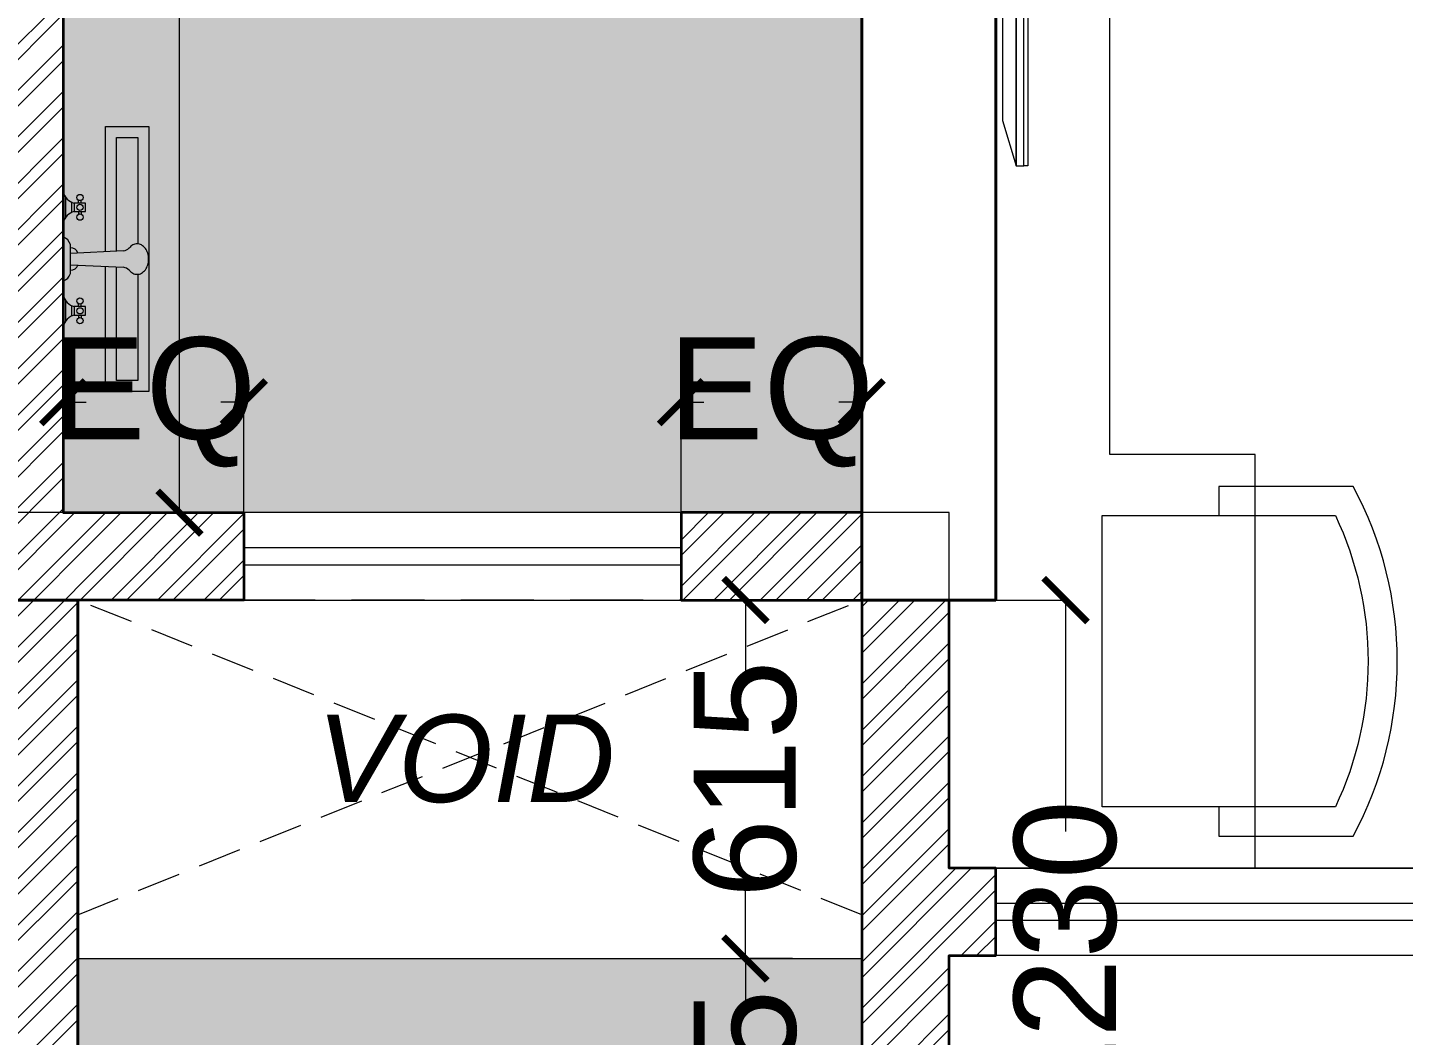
# Model space of a CAD drawing. Header units: millimetres. Extents: x 69529 to 85301, y 41669 to 59279.
# Drawn here: x 80278 to 82639, y 50037 to 51766 of the extents above; entities that cross this region are included whole.
import ezdxf

# ---------------------------------------------------------------- set-up
doc = ezdxf.new("R2010")
doc.units = ezdxf.units.MM
doc.linetypes.add('( Hidden )', pattern=[0.375, 0.25, -0.125])
doc.linetypes.add('DASH', pattern=[1, 0.5, -0.5])
for name, color, linetype, lineweight, true_color in [('DA_BUILDING LINE', 7, 'Continuous', 9, 0xdb0000), ('DA_DIMENSION', 7, 'Continuous', 5, 0x474747), ('DA_FURNITURE', 7, 'Continuous', 5, 0x666666), ('DA_FURNITURE HIDDEN', 7, 'Continuous', 5, 0x666666), ('DA_HATCH', 7, 'Continuous', 5, 0x545454)]:
    doc.layers.add(name, color=color, linetype=linetype, lineweight=lineweight, true_color=true_color)
for name, color, linetype, lineweight in [('DA_CARPET AREA RERA', 30, 'Continuous', 9), ('DA_COLUMN', 40, 'Continuous', 40), ('DA_DOTTED LINES', 8, 'DASH', 5), ('DA_LINE', 155, 'Continuous', 9), ('DA_SUNK HATCH', 251, 'Continuous', 0), ('DA_TEXT IN SQ.FT', 193, 'Continuous', 9), ('DA_WALL', 7, 'Continuous', 35), ('DA_WINDOW', 4, 'Continuous', 9)]:
    doc.layers.add(name, color=color, linetype=linetype, lineweight=lineweight)
doc.styles.add('MtXpl_Arial', font='ArialItalic.ttf')
doc.styles.get("Standard").update_dxf_attribs({"font": 'Arial.ttf'})
doc.dimstyles.get("Standard").update_dxf_attribs({"dimtxt": 0.18, "dimasz": 0.18, "dimexe": 0.18, "dimexo": 0.0625, "dimgap": 0.09, "dimtad": 0, "dimtih": 1, "dimtoh": 1, "dimdec": 4, "dimzin": 0, "dimdsep": 46, "dimtxsty": 'Standard', "dimcen": 0.09, "dimadec": 0, "dimazin": 0, "dimtfac": 1, "dimtdec": 4, "dimtofl": 0, "dimtmove": 0, "dimatfit": 3, "dimfxl": 1, "dimtolj": 1, "dimtzin": 0, "dimarcsym": 0})

# ---------------------------------------------------------------- blocks, each defined once
blk = doc.blocks.new('tap')
at = {"layer": 'DA_FURNITURE'}
for p, q in [((-0.1835, -0.2062), (-0.1835, -0.1402)), ((-0.1835, -0.2062), (-0.1835, -0.1402)), ((-0.1775, -0.1944), (-0.1775, -0.1519)), ((-0.1775, -0.1944), (-0.1775, -0.1519)), ((-0.1655, -0.1616), (-0.1655, -0.1845)), ((-0.1655, -0.1616), (-0.1655, -0.1845)), ((-0.1355, -0.1642), (-0.1595, -0.1642)), ((-0.1595, -0.1642), (-0.1595, -0.1822)), ((-0.1355, -0.1642), (-0.1595, -0.1642)), ((-0.1595, -0.1642), (-0.1595, -0.1822)), ((-0.1505, -0.1642), (-0.1505, -0.1582)), ((-0.1505, -0.1642), (-0.1505, -0.1582)), ((-0.1445, -0.1642), (-0.1445, -0.1582)), ((-0.1445, -0.1642), (-0.1445, -0.1582)), ((-0.1355, -0.1822), (-0.1355, -0.1642)), ((-0.1355, -0.1822), (-0.1355, -0.1642)), ((-0.1595, -0.1822), (-0.1355, -0.1822)), ((-0.1595, -0.1822), (-0.1355, -0.1822)), ((-0.1505, -0.1822), (-0.1505, -0.1882)), ((-0.1505, -0.1822), (-0.1505, -0.1882)), ((-0.1445, -0.1822), (-0.1445, -0.1882)), ((-0.1445, -0.1822), (-0.1445, -0.1882)), ((-0.1835, -0.331), (-0.1835, -0.2374)), ((-0.1835, -0.331), (-0.1835, -0.2374)), ((-0.1679, -0.3154), (-0.1679, -0.253)), ((-0.1679, -0.3154), (-0.1679, -0.253)), ((-0.0541, -0.2665), (-0.1679, -0.2721)), ((-0.0541, -0.2665), (-0.1679, -0.2721)), ((-0.1679, -0.2962), (-0.0541, -0.3018)), ((-0.1679, -0.2962), (-0.0541, -0.3018)), ((-0.1835, -0.4282), (-0.1835, -0.3622)), ((-0.1835, -0.4282), (-0.1835, -0.3622)), ((-0.1775, -0.4164), (-0.1775, -0.3739)), ((-0.1775, -0.4164), (-0.1775, -0.3739)), ((-0.1505, -0.3862), (-0.1505, -0.3802)), ((-0.1505, -0.3862), (-0.1505, -0.3802)), ((-0.1445, -0.3862), (-0.1445, -0.3802)), ((-0.1445, -0.3862), (-0.1445, -0.3802)), ((-0.1655, -0.3836), (-0.1655, -0.4065)), ((-0.1655, -0.3836), (-0.1655, -0.4065)), ((-0.1355, -0.3862), (-0.1595, -0.3862)), ((-0.1595, -0.3862), (-0.1595, -0.4042)), ((-0.1355, -0.3862), (-0.1595, -0.3862)), ((-0.1595, -0.3862), (-0.1595, -0.4042)), ((-0.1595, -0.4042), (-0.1355, -0.4042)), ((-0.1595, -0.4042), (-0.1355, -0.4042)), ((-0.1505, -0.4042), (-0.1505, -0.4102)), ((-0.1505, -0.4042), (-0.1505, -0.4102)), ((-0.1445, -0.4042), (-0.1445, -0.4102)), ((-0.1445, -0.4042), (-0.1445, -0.4102)), ((-0.1355, -0.4042), (-0.1355, -0.3862)), ((-0.1355, -0.4042), (-0.1355, -0.3862))]:
    blk.add_line(p, q, dxfattribs=at)
for points in [[(-0.0928, -0.2684), (-0.0928, 0), (0, 0), (0, -0.5683), (-0.0928, -0.5683), (-0.0928, -0.2999)], [(-0.0692, -0.2672), (-0.0692, -0.0237), (-0.0236, -0.0237), (-0.0236, -0.2515)], [(-0.0236, -0.3169), (-0.0236, -0.5446), (-0.0692, -0.5446), (-0.0692, -0.3011)]]:
    blk.add_lwpolyline(points, dxfattribs=at)
for centre in [(-0.1475, -0.1522), (-0.1475, -0.1522), (-0.1475, -0.1732), (-0.1475, -0.1732), (-0.1475, -0.1942), (-0.1475, -0.1942), (-0.1475, -0.3742), (-0.1475, -0.3742), (-0.1475, -0.3952), (-0.1475, -0.3952), (-0.1475, -0.4162), (-0.1475, -0.4162)]:
    blk.add_circle(centre, 0.00671, dxfattribs=at)
for centre, radius, start, end in [((-0.1505, -0.1312), 0.0342, 195.2551, 254.7449), ((-0.1505, -0.1312), 0.0342, 195.2551, 254.7449), ((-0.1505, -0.2152), 0.0342, 105.2551, 164.7449), ((-0.1505, -0.2152), 0.0342, 105.2551, 164.7449), ((-0.1899, -0.2593), 0.0229, 16.1502, 73.8498), ((-0.1899, -0.2593), 0.0229, 16.1502, 73.8498), ((-0.1674, -0.2766), 0.0165, 18.5395, 91.7649), ((-0.1674, -0.2766), 0.0165, 18.5395, 91.7649), ((-0.0581, -0.2424), 0.0244, 279.6247, 312.4678), ((-0.0581, -0.2424), 0.0244, 279.6247, 312.4678), ((-0.0209, -0.2769), 0.0265, 119.848, 141.5659), ((-0.0209, -0.2769), 0.0265, 119.848, 141.5659), ((-0.0247, -0.2702), 0.0188, 90, 119.848), ((-0.0247, -0.2702), 0.0188, 90, 119.848), ((-0.0247, -0.2702), 0.0188, 60.152, 90), ((-0.0247, -0.2702), 0.0188, 60.152, 90), ((-0.0286, -0.2769), 0.0265, 35.8238, 60.152), ((-0.0286, -0.2769), 0.0265, 35.8238, 60.152), ((-0.0346, -0.2813), 0.034, 16.6468, 35.8238), ((-0.0346, -0.2813), 0.034, 16.6468, 35.8238), ((-0.0442, -0.2842), 0.044, 0, 16.6468), ((-0.0442, -0.2842), 0.044, 0, 16.6468), ((-0.0442, -0.2842), 0.044, 343.3532, 360), ((-0.0442, -0.2842), 0.044, 343.3532, 360), ((-0.1899, -0.309), 0.0229, 286.1502, 343.8498), ((-0.1899, -0.309), 0.0229, 286.1502, 343.8498), ((-0.1674, -0.2917), 0.0165, 268.2351, 341.4605), ((-0.1674, -0.2917), 0.0165, 268.2351, 341.4605), ((-0.0581, -0.3259), 0.0244, 47.5322, 80.3753), ((-0.0581, -0.3259), 0.0244, 47.5322, 80.3753), ((-0.0209, -0.2914), 0.0265, 218.4341, 240.152), ((-0.0209, -0.2914), 0.0265, 218.4341, 240.152), ((-0.0247, -0.2981), 0.0188, 240.152, 270), ((-0.0247, -0.2981), 0.0188, 240.152, 270), ((-0.0247, -0.2981), 0.0188, 270, 299.848), ((-0.0247, -0.2981), 0.0188, 270, 299.848), ((-0.0286, -0.2914), 0.0265, 299.848, 324.1762), ((-0.0286, -0.2914), 0.0265, 299.848, 324.1762), ((-0.0346, -0.287), 0.034, 324.1762, 343.3532), ((-0.0346, -0.287), 0.034, 324.1762, 343.3532), ((-0.1505, -0.3532), 0.0342, 195.2551, 254.7449), ((-0.1505, -0.3532), 0.0342, 195.2551, 254.7449), ((-0.1505, -0.4372), 0.0342, 105.2551, 164.7449), ((-0.1505, -0.4372), 0.0342, 105.2551, 164.7449)]:
    blk.add_arc(centre, radius, start, end, dxfattribs=at)
blk = doc.blocks.new('nftujfuk')
at = {"layer": 'DA_FURNITURE', "ltscale": 5, "elevation": 0}
for points in [[(3568.3786, 921.4537), (3568.3704, 921.4537), (3568.3704, 920.0761), (3568.3786, 920.0761)], [(3568.3786, 921.4537), (3568.3949, 921.4537), (3568.3949, 920.0761), (3568.3786, 920.0761)], [(3568.4245, 921.356), (3568.4245, 920.1738), (3568.3949, 920.0761), (3568.3949, 921.4537)]]:
    blk.add_lwpolyline(points, close=True, dxfattribs=at)
at = {"layer": 'DA_FURNITURE'}
for start, end in [(95.9312, 264.0688), (286.0862, 73.9138)]:
    blk.add_arc((3568.3851, 920.7649), 0.1421, start, end, dxfattribs=at)
blk = doc.blocks.new('_ArchTick')
at = {"color": 0, "linetype": 'ByBlock', "const_width": 0.15}
blk.add_lwpolyline([(-0.5, -0.5), (0.5, 0.5)], dxfattribs=at)
blk = doc.blocks.new('*D198')
at = {"layer": 'DA_DIMENSION', "transparency": 16777216}
for p, q in [((-19183.5, 91111.5), (-18983.7, 91111.5)), ((-18983.9, 91111.5), (-18983.9, 90714.3)), ((-18983.9, 89881.5), (-18983.9, 90278.7)), ((-19183.5, 89881.5), (-18983.7, 89881.5))]:
    blk.add_line(p, q, dxfattribs=at)
at = {"layer": 'Defpoints', "color": 0, "transparency": 16777216}
for p in [(-19183.6, 91111.5), (-19183.6, 89881.5), (-18983.9, 89881.5)]:
    blk.add_point(p, dxfattribs=at)
at = {"layer": 'DA_DIMENSION', "transparency": 16777216, "xscale": 75, "yscale": 75, "zscale": 75}
for p, rotation in [((-18983.9, 91111.5), 90), ((-18983.9, 89881.5), 270)]:
    blk.add_blockref('_ArchTick', p, dxfattribs=dict(at, rotation=rotation))
at = {"layer": 'DA_DIMENSION', "color": 7, "transparency": 16777216, "insert": (-18983.9, 90496.5), "char_height": 175, "attachment_point": 5, "rotation": 90}
blk.add_mtext('\\A1;1230', dxfattribs=at)
blk = doc.blocks.new('*D199')
at = {"layer": 'DA_DIMENSION', "transparency": 16777216}
for p, q in [((-19452.2, 91111.5), (-19533.3, 91111.5)), ((-19533.1, 91111.5), (-19533.1, 90966.3)), ((-19533.1, 90496.5), (-19533.1, 90641.7)), ((-19452.2, 90496.5), (-19533.3, 90496.5))]:
    blk.add_line(p, q, dxfattribs=at)
at = {"layer": 'Defpoints', "color": 0, "transparency": 16777216}
for p in [(-19452.1, 91111.5), (-19533.1, 90496.5), (-19452.1, 90496.5)]:
    blk.add_point(p, dxfattribs=at)
at = {"layer": 'DA_DIMENSION', "transparency": 16777216, "xscale": 75, "yscale": 75, "zscale": 75}
for p, rotation in [((-19533.1, 91111.5), 90), ((-19533.1, 90496.5), 270)]:
    blk.add_blockref('_ArchTick', p, dxfattribs=dict(at, rotation=rotation))
at = {"layer": 'DA_DIMENSION', "color": 7, "transparency": 16777216, "insert": (-19533.1, 90804), "char_height": 175, "attachment_point": 5, "rotation": 90}
blk.add_mtext('\\A1;615', dxfattribs=at)
blk = doc.blocks.new('*D203')
at = {"layer": 'DA_DIMENSION', "transparency": 16777216}
for p, q in [((-19452.2, 90496.5), (-19533.3, 90496.5)), ((-19533.1, 90496.5), (-19533.1, 90401.8)), ((-19533.1, 89981.5), (-19533.1, 90076.3)), ((-19572.1, 89981.5), (-19532.9, 89981.5))]:
    blk.add_line(p, q, dxfattribs=at)
at = {"layer": 'Defpoints', "color": 0, "transparency": 16777216}
for p in [(-19452.1, 90496.5), (-19572.1, 89981.5), (-19533.1, 89981.5)]:
    blk.add_point(p, dxfattribs=at)
at = {"layer": 'DA_DIMENSION', "transparency": 16777216, "xscale": 75, "yscale": 75, "zscale": 75}
for p, rotation in [((-19533.1, 90496.5), 90), ((-19533.1, 89981.5), 270)]:
    blk.add_blockref('_ArchTick', p, dxfattribs=dict(at, rotation=rotation))
at = {"layer": 'DA_DIMENSION', "color": 7, "transparency": 16777216, "insert": (-19533.1, 90239), "char_height": 175, "attachment_point": 5, "rotation": 90}
blk.add_mtext('\\A1;515', dxfattribs=at)
blk = doc.blocks.new('*D208')
at = {"layer": 'DA_DIMENSION', "transparency": 16777216}
for p, q in [((-20703.6, 91261.6), (-20703.6, 91451.1)), ((-20703.6, 91450.9), (-20664.2, 91450.9)), ((-20393.6, 91450.9), (-20433, 91450.9)), ((-20393.6, 91261.6), (-20393.6, 91451.1))]:
    blk.add_line(p, q, dxfattribs=at)
at = {"layer": 'Defpoints', "color": 0, "transparency": 16777216}
for p in [(-20393.6, 91450.9), (-20703.6, 91261.5), (-20393.6, 91261.5)]:
    blk.add_point(p, dxfattribs=at)
at = {"layer": 'DA_DIMENSION', "transparency": 16777216, "xscale": 75, "yscale": 75, "zscale": 75, "rotation": 180}
blk.add_blockref('_ArchTick', (-20703.6, 91450.9), dxfattribs=at)
at = {"layer": 'DA_DIMENSION', "transparency": 16777216, "xscale": 75, "yscale": 75, "zscale": 75}
blk.add_blockref('_ArchTick', (-20393.6, 91450.9), dxfattribs=at)
at = {"layer": 'DA_DIMENSION', "color": 7, "transparency": 16777216, "insert": (-20548.6, 91450.9), "char_height": 175, "attachment_point": 5}
blk.add_mtext('\\A1;EQ', dxfattribs=at)
blk = doc.blocks.new('*D209')
at = {"layer": 'DA_DIMENSION', "transparency": 16777216}
for p, q in [((-19643.6, 91261.6), (-19643.6, 91451.1)), ((-19643.6, 91450.9), (-19604.2, 91450.9)), ((-19333.6, 91450.9), (-19373, 91450.9)), ((-19333.6, 91261.6), (-19333.6, 91451.1))]:
    blk.add_line(p, q, dxfattribs=at)
at = {"layer": 'Defpoints', "color": 0, "transparency": 16777216}
for p in [(-19333.6, 91450.9), (-19643.6, 91261.5), (-19333.6, 91261.5)]:
    blk.add_point(p, dxfattribs=at)
at = {"layer": 'DA_DIMENSION', "transparency": 16777216, "xscale": 75, "yscale": 75, "zscale": 75, "rotation": 180}
blk.add_blockref('_ArchTick', (-19643.6, 91450.9), dxfattribs=at)
at = {"layer": 'DA_DIMENSION', "transparency": 16777216, "xscale": 75, "yscale": 75, "zscale": 75}
blk.add_blockref('_ArchTick', (-19333.6, 91450.9), dxfattribs=at)
at = {"layer": 'DA_DIMENSION', "color": 7, "transparency": 16777216, "insert": (-19488.6, 91450.9), "char_height": 175, "attachment_point": 5}
blk.add_mtext('\\A1;EQ', dxfattribs=at)
blk = doc.blocks.new('*D174')
at = {"layer": 'DA_DIMENSION', "transparency": 16777216}
for p, q in [((-20703.5, 93711.5), (-20503.9, 93711.5)), ((-20504, 93711.5), (-20504, 92707.5)), ((-20504, 91261.5), (-20504, 92265.5)), ((-20703.5, 91261.5), (-20503.9, 91261.5))]:
    blk.add_line(p, q, dxfattribs=at)
at = {"layer": 'Defpoints', "color": 0, "transparency": 16777216}
for p in [(-20703.6, 93711.5), (-20703.6, 91261.5), (-20504, 91261.5)]:
    blk.add_point(p, dxfattribs=at)
at = {"layer": 'DA_DIMENSION', "transparency": 16777216, "xscale": 75, "yscale": 75, "zscale": 75}
for p, rotation in [((-20504, 93711.5), 90), ((-20504, 91261.5), 270)]:
    blk.add_blockref('_ArchTick', p, dxfattribs=dict(at, rotation=rotation))
at = {"layer": 'DA_DIMENSION', "color": 7, "transparency": 16777216, "insert": (-20504, 92486.5), "char_height": 175, "attachment_point": 5, "rotation": 90}
blk.add_mtext('\\A1;2450', dxfattribs=at)
blk = doc.blocks.new('fsdaafdh')
at = {"layer": 'DA_DIMENSION'}
for base, p1, p2, picture, middle in [((-20504.03029, 91261.52535), (-20703.59418, 93711.52535), (-20703.59418, 91261.52535), '*D174', (-20504.03029, 92486.52535)), ((-19533.11271, 90496.52535), (-19452.12951, 91111.52535), (-19452.13647, 90496.52535), '*D199', (-19533.11271, 90804.02535)), ((-18983.86034, 89881.52535), (-19183.59418, 91111.52535), (-19183.59418, 89881.52535), '*D198', (-18983.86034, 90496.52535)), ((-19533.11271, 89981.52535), (-19452.13647, 90496.52535), (-19572.12951, 89981.52535), '*D203', (-19533.11271, 90239.02535))]:
    dim = blk.add_linear_dim(base=base, p1=p1, p2=p2, angle=90, dimstyle='Standard', dxfattribs=at)
    dim.commit()
    dim.dimension.update_dxf_attribs({"geometry": picture, "text_midpoint": middle})
for base, p1, p2, picture, middle in [((-20393.59418, 91450.88638), (-20703.59418, 91261.52535), (-20393.59418, 91261.52535), '*D208', (-20548.59418, 91450.88638)), ((-19333.59418, 91450.88638), (-19643.59418, 91261.52535), (-19333.59418, 91261.52535), '*D209', (-19488.59418, 91450.88638))]:
    dim = blk.add_linear_dim(base=base, p1=p1, p2=p2, text='EQ', dimstyle='Standard', dxfattribs=at)
    dim.commit()
    dim.dimension.update_dxf_attribs({"geometry": picture, "text_midpoint": middle})

msp = doc.modelspace()

# ---------------------------------------------------------------- hatches: boundary and pattern name
at = {"layer": 'DA_HATCH'}
h = msp.add_hatch(dxfattribs=at)
h.set_pattern_fill('ANSI32', color=256, scale=150)
h.set_pattern_definition([(45, (101042.82, -215688.83), (-39.774756, 39.774756), []), (45, (101069.34, -215688.83), (-39.774756, 39.774756), [])])
h.paths.add_polyline_path([(78084.22813, 58058.9767), (78084.22813, 54438.9767), (77959.22813, 54438.9767), (77959.22813, 58058.9767), (77649.22813, 58058.9767), (77649.22813, 58208.9767), (77959.22813, 58208.9767), (77959.22813, 58958.9767), (77959.22813, 59108.9767), (78109.22813, 59108.9767), (78109.22813, 58208.9767), (78449.22813, 58208.9767), (78449.22813, 58058.9767)])
h.paths.add_polyline_path([(76589.22813, 58058.9767), (76899.22813, 58058.9767), (76899.22813, 58208.9767), (76614.22813, 58208.9767), (76614.22813, 58958.9767), (76614.22813, 59108.9767), (76464.22813, 59108.9767), (76464.22813, 58058.9767), (76464.22813, 57908.9767), (76589.22813, 57908.9767)])
h.paths.add_polyline_path([(80214.22813, 58058.9767), (80214.22813, 54438.9767), (80339.22813, 54438.9767), (80339.22813, 58058.9767), (80649.22813, 58058.9767), (80649.22813, 58208.9767), (80339.22813, 58208.9767), (80339.22813, 58958.9767), (80339.22813, 59108.9767), (80189.22813, 59108.9767), (80189.22813, 58208.9767), (79849.22813, 58208.9767), (79849.22813, 58058.9767)])
h.paths.add_polyline_path([(81709.22424, 58208.9767), (81709.22813, 58953.9767), (81709.22813, 59108.9767), (81859.22813, 59108.9767), (81859.22813, 58208.9767)])
h.paths.add_polyline_path([(81399.22813, 58058.9767), (81399.22813, 58208.9767), (81709.22813, 58208.9767), (81709.22813, 58058.9767)], flags=17)
h.paths.add_polyline_path([(81834.22813, 57008.9767), (81834.22813, 55458.9767), (81089.22813, 55458.9767), (81089.22813, 55583.9767), (81709.22813, 55583.9767), (81709.22813, 57008.9767)])
h.paths.add_polyline_path([(75709.22813, 54558.9767), (77039.22813, 54558.9767), (77039.22813, 54433.9767), (75709.22813, 54433.9767)])
h.paths.add_polyline_path([(76464.22813, 57008.9767), (76464.22813, 55458.9767), (77209.22813, 55458.9767), (77209.22813, 55583.9767), (76589.22813, 55583.9767), (76589.22813, 57008.9767)])
h.paths.add_polyline_path([(73414.22813, 54558.9767), (73264.22813, 54558.9767), (73264.22813, 56708.9767), (73414.22813, 56708.9767)])
h.paths.add_polyline_path([(73494.22813, 58678.9767), (73414.22813, 58678.9767), (73414.22813, 57908.9767), (73264.22813, 57908.9767), (73264.22813, 59108.9767), (73494.22813, 59108.9767)])
h.paths.add_polyline_path([(80214.22813, 49553.97669), (80214.22813, 50783.9767), (80214.22813, 53508.9767), (81834.22813, 53508.9767), (81834.22813, 53383.9767), (80339.22813, 53383.9767), (80339.22813, 50933.9767), (80649.22813, 50933.9767), (80649.22813, 50783.9767), (80364.22813, 50783.9767), (80364.22813, 47608.95613), (80134.22813, 47608.97669), (80134.22813, 47758.97669), (80214.22812, 47758.97669)])
h.paths.add_polyline_path([(81709.22813, 50933.9767), (81399.22813, 50933.9767), (81399.22813, 50783.9767), (81709.22813, 50783.9767)], flags=17)
h.paths.add_polyline_path([(81709.22813, 50783.9767), (81709.22813, 49703.97669), (81709.22813, 49553.97669), (81859.22813, 49553.97669), (81859.22813, 50173.9767), (81939.22813, 50173.9767), (81939.22813, 50323.9767), (81859.22813, 50323.9767), (81859.22813, 50783.9767)])
h.paths.add_polyline_path([(77299.22813, 47758.9767), (77299.22813, 47608.9767), (76909.22813, 47608.9767), (76909.22813, 47758.9767)])
edge = h.paths.add_edge_path()
edge.add_line((85034.22813, 50163.9767), (85034.22813, 54433.9767))
edge.add_line((85034.22813, 54433.9767), (85034.22813, 54558.9767))
edge.add_line((85034.22813, 54558.9767), (85034.22813, 58828.9767))
edge.add_line((85034.22813, 58828.9767), (84884.22813, 58828.9767))
edge.add_line((84884.22813, 58828.9767), (84884.22813, 54558.9767))
edge.add_line((84884.22813, 54558.9767), (81259.22813, 54558.9767))
edge.add_line((81259.22813, 54558.9767), (81259.22813, 54433.9767))
edge.add_line((81259.22813, 54433.9767), (84884.22813, 54433.9767))
edge.add_line((84884.22813, 54433.9767), (84884.22813, 50173.9767))
edge.add_line((84884.22813, 50173.9767), (85034.22813, 50173.9767))
h.paths.add_polyline_path([(81834.22813, 51983.9767), (81834.22813, 52638.9767), (81709.22813, 52638.9767), (81709.22813, 51983.9767)], flags=17)
h = msp.add_hatch(dxfattribs=at)
h.set_pattern_fill('ANSI35', color=256, scale=300)
h.set_pattern_definition([(45, (101042.82, -40322.55), (-53.03301, 53.03301), []), (45, (101095.855, -40322.55), (-53.03301, 53.03301), [93.75, -18.75, 0, -18.75])])
h.paths.add_polyline_path([(78084.22813, 58058.9767), (80214.22813, 58058.9767), (80214.22813, 57458.9767), (78084.22813, 57458.9767)])
h.paths.add_polyline_path([(76589.22813, 58058.9767), (77959.22813, 58058.9767), (77959.22813, 55583.9767), (77209.22813, 55583.9767), (76589.22813, 55583.9767), (76589.22813, 57013.97669), (76694.22813, 57013.9767), (76694.22813, 57913.9767), (76589.22813, 57913.9767)])
h.paths.add_polyline_path([(80339.22813, 58058.9767), (81709.22813, 58058.9767), (81709.22813, 55583.9767), (81089.22813, 55583.9767), (80339.22813, 55583.9767)])
h.paths.add_polyline_path([(81709.22813, 53383.9767), (80339.22813, 53383.9767), (80339.22813, 50933.97671), (81709.22813, 50933.97668), (81709.22813, 52638.9767)])
at = {"layer": 'DA_SUNK HATCH'}
h = msp.add_hatch(dxfattribs=at)
h.set_pattern_fill('ANGLE', color=256, scale=300)
h.set_pattern_definition([(0, (101042.82, -40322.55), (0, 82.5), [60, -22.5]), (90, (101042.82, -40322.55), (-82.5, 5e-15), [60, -22.5])])
h.paths.add_polyline_path([(80364.23652, 50168.9767), (81709.21974, 50168.9767), (81709.22931, 49803.95897), (80364.24609, 49803.95897)])
h.paths.add_polyline_path([(80339.22813, 58858.9767), (81709.22813, 58858.9767), (81709.22813, 58658.9767), (80339.22813, 58658.9767)])
h.paths.add_polyline_path([(76614.22813, 58858.9767), (77959.22813, 58858.9767), (77959.22813, 58658.9767), (76614.22813, 58658.9767)])

# ---------------------------------------------------------------- linework, layer by layer
at = {"layer": 'DA_BUILDING LINE', "linetype": '( Hidden )', "ltscale": 500}
for p, q in [((80364.22813, 50783.97668), (80364.22117, 46258.9767)), ((81709.22813, 50783.97668), (80364.22813, 50783.97668)), ((81709.22813, 50173.9767), (81709.22813, 50783.97668))]:
    msp.add_line(p, q, dxfattribs=at)
at = {"layer": 'DA_CARPET AREA RERA'}
msp.add_lwpolyline([(74019.22813, 48978.9767), (74169.22813, 48978.9767), (75709.22813, 48978.9767), (75709.02425, 54558.9767), (73414.22813, 54558.9767), (73414.22813, 58678.9767), (76464.22813, 58678.9767), (76464.22813, 58058.9767), (81709.22813, 58058.9767), (81859.22813, 58058.9767), (81859.22813, 58678.9767), (84884.22813, 58678.9767), (84884.22813, 50323.9767), (81859.22813, 50323.9767), (81859.22813, 50933.9767), (80214.22813, 50933.9767), (80214.22812, 47758.97669), (80214.22813, 47608.97669), (77214.22813, 47608.9767), (77214.22813, 47758.9767), (74019.22813, 47758.9767), (74019.22813, 48818.9767)], close=True, dxfattribs=at)
at = {"layer": 'DA_COLUMN'}
for p, q in [((81709.22813, 51983.9767), (81709.22813, 50783.9767)), ((81939.22813, 50783.9767), (81939.22813, 51983.9767)), ((80134.22813, 50783.9767), (80364.22813, 50783.9767)), ((80364.22813, 50783.9767), (80364.22813, 49553.9767)), ((81709.22813, 50783.9767), (81939.22813, 50783.9767))]:
    msp.add_line(p, q, dxfattribs=at)
at = {"layer": 'DA_DOTTED LINES', "linetype": '( Hidden )', "ltscale": 300}
for p, q in [((80364.22813, 50243.97669), (81709.22813, 50783.9767)), ((81709.22813, 50243.97669), (80364.22813, 50783.9767))]:
    msp.add_line(p, q, dxfattribs=at)
at = {"layer": 'DA_FURNITURE HIDDEN'}
for points in [[(81859.22813, 50323.9767), (82384.22813, 50323.9767), (82384.22813, 51033.9767), (82134.66552, 51033.9767), (82134.66552, 52638.9767), (81834.22813, 52638.9767)], [(82321.66944, 50428.9767), (82121.66944, 50428.9767), (82121.66944, 50928.9767), (82321.66944, 50928.9767)]]:
    msp.add_lwpolyline(points, dxfattribs=at)
msp.add_lwpolyline([(82321.66944, 50978.9767), (82321.66944, 50928.9767), (82521.66944, 50928.9767, -0.2247829873), (82521.66944, 50428.9767), (82321.66944, 50428.9767), (82321.66944, 50378.9767), (82552.42103, 50378.9767, 0.2514805059), (82552.42103, 50978.9767)], format="xyb", close=True, dxfattribs=at)
at = {"layer": 'DA_LINE'}
msp.add_line((80364.22813, 50168.9767), (81709.22813, 50168.9767), dxfattribs=at)
at = {"layer": 'DA_WALL'}
for points in [[(80214.22813, 49553.97669), (80214.22813, 49553.97669), (80214.22813, 50783.9767), (80214.22813, 53508.9767), (81834.22813, 53508.9767), (81834.22813, 53383.9767), (80339.22813, 53383.9767), (80339.22813, 50933.9767), (80649.22813, 50933.9767), (80649.22813, 50783.9767), (80364.22813, 50783.9767), (80364.22813, 47608.95613), (80214.22813, 47608.97669), (80134.22813, 47608.97669), (80134.22813, 47758.97669), (80214.22812, 47758.97669)], [(81709.22813, 50933.9767), (81709.22813, 50933.9767), (81399.22813, 50933.9767), (81399.22813, 50783.9767), (81709.22813, 50783.9767)], [(81709.22813, 50783.9767), (81709.22813, 49703.97669), (81709.22813, 49703.97669), (81709.22813, 49553.97669), (81859.22813, 49553.97669), (81859.22813, 49553.97669), (81859.22813, 50173.9767), (81939.22813, 50173.9767), (81939.22813, 50323.9767), (81859.22813, 50323.9767), (81859.22813, 50783.9767)]]:
    msp.add_lwpolyline(points, close=True, dxfattribs=at)
at = {"layer": 'DA_WINDOW'}
for points in [[(80649.22813, 50783.9767), (81399.22813, 50783.9767), (81399.22813, 50933.9767), (80649.22813, 50933.9767)], [(80649.22813, 50873.9767), (81399.22813, 50873.97669), (81399.22813, 50843.97669), (80649.22813, 50843.9767)], [(84884.22813, 50323.9767), (84884.22813, 50173.9767), (81939.22813, 50173.9767), (81939.22813, 50323.9767)], [(81939.22813, 50263.9767), (84884.22813, 50263.9767), (84884.22813, 50233.9767), (81939.22813, 50233.9767)]]:
    msp.add_lwpolyline(points, close=True, dxfattribs=at)

# ---------------------------------------------------------------- block references
at = {"layer": 'DA_FURNITURE', "xscale": 800.0000000000018, "yscale": 800.0000000000018, "zscale": 800.0000000000018}
msp.add_blockref('tap', (80486.03788, 51596.32768), dxfattribs=at)
at = {"layer": 'DA_FURNITURE HIDDEN', "xscale": -798.5297558340299, "yscale": 798.5297558340299, "zscale": 798.5297558340299}
msp.add_blockref('nftujfuk', (2931443.91997, -683179.18425), dxfattribs=at)
at = {"layer": 'DA_HATCH'}
msp.add_blockref('fsdaafdh', (101042.82231, -40327.54866), dxfattribs=at)

# ---------------------------------------------------------------- texts
at = {"layer": 'DA_TEXT IN SQ.FT', "style": 'MtXpl_Arial'}
msp.add_text('VOID', height=150, dxfattribs=at).set_placement((80773.87868, 50437.28935, 0))

doc.saveas('drawing.dxf')
